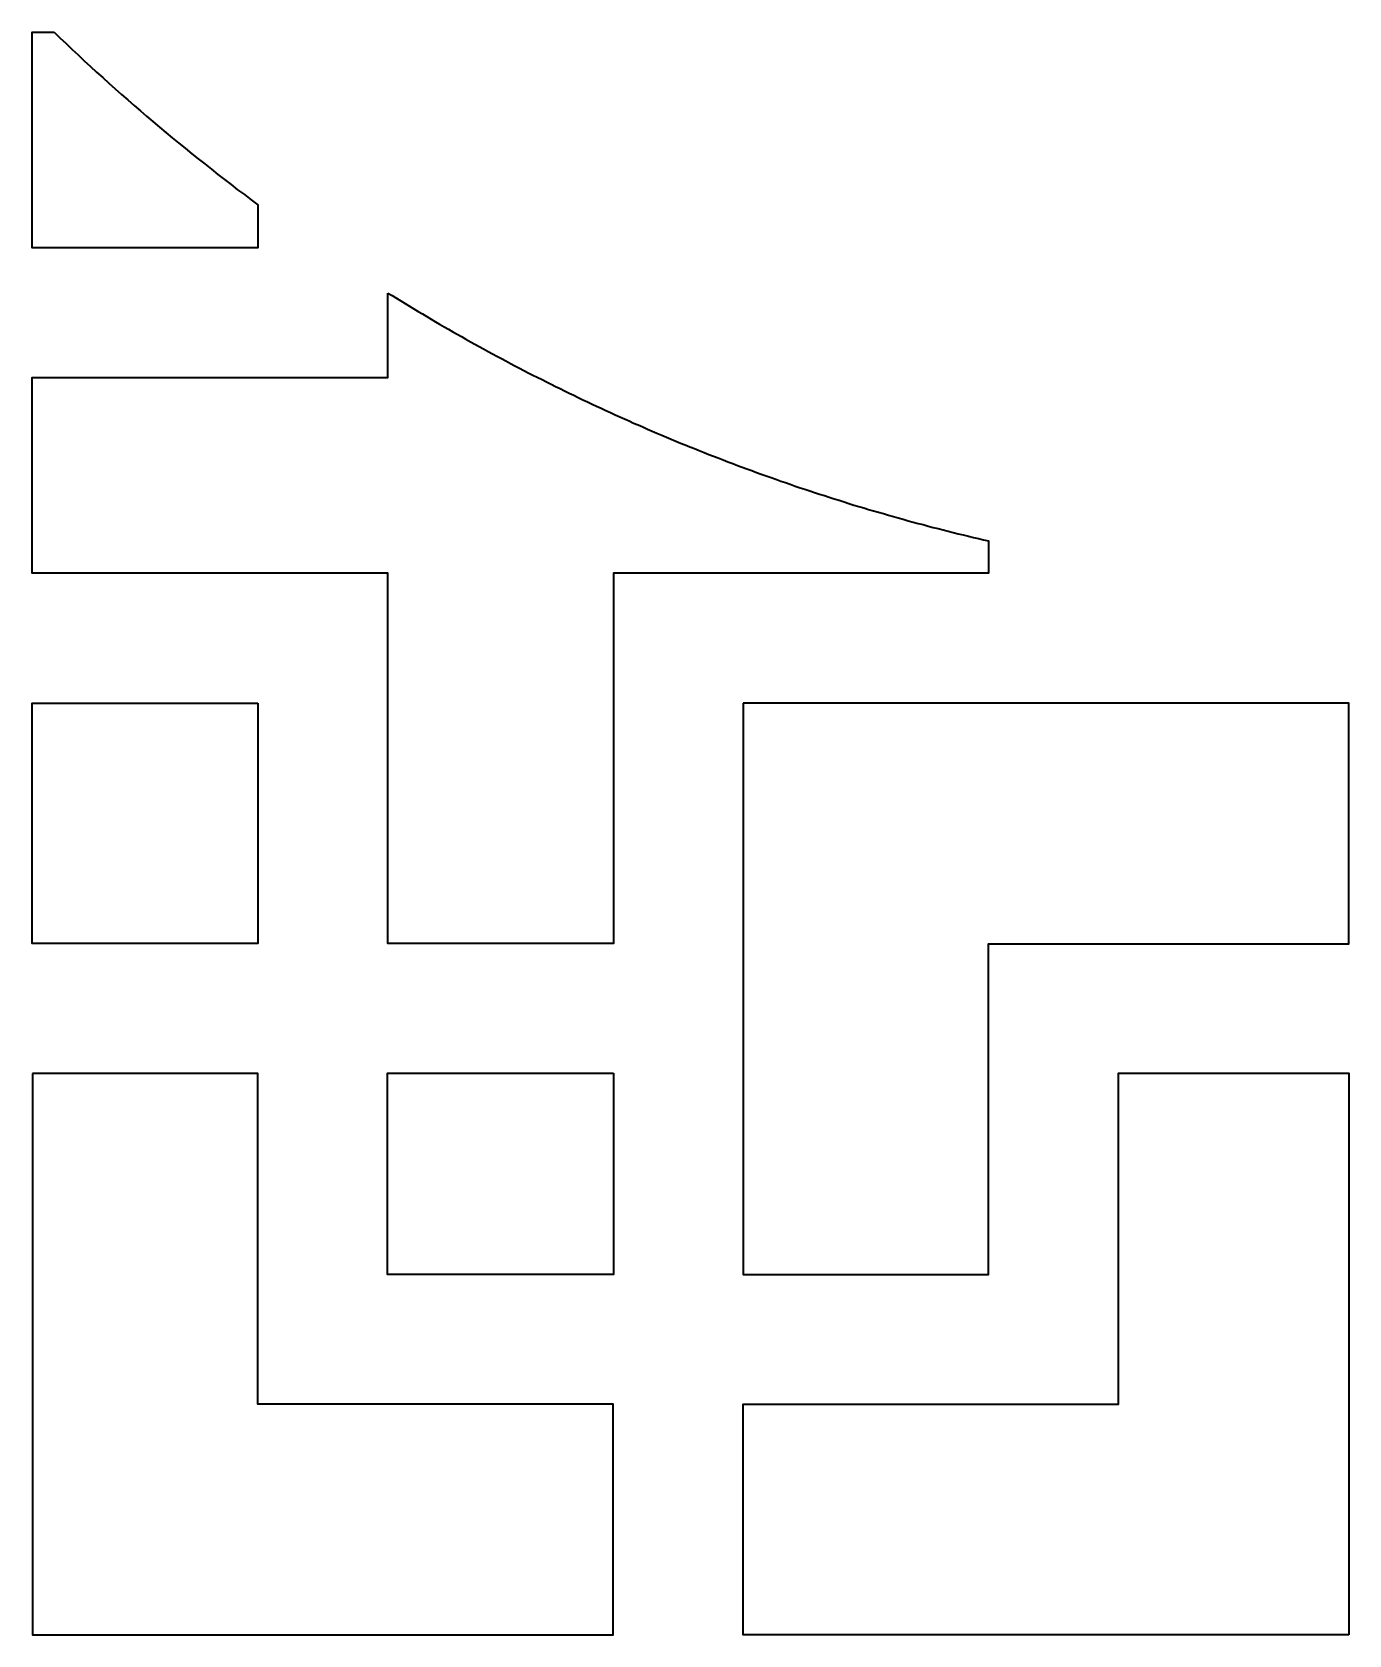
# Model space of a CAD drawing. Header units: centimetres. Extents: x 24 to 482, y -156 to 120.
# Drawn here: x 56.18 to 74.45, y -59.33 to -37.1 of the extents above; entities that cross this region are included whole.
import ezdxf

# ---------------------------------------------------------------- set-up
doc = ezdxf.new("R2010")
doc.units = ezdxf.units.CM
doc.header["$MEASUREMENT"] = 0
doc.layers.add('layer 1', color=7, linetype='Continuous')

msp = doc.modelspace()

# ---------------------------------------------------------------- linework, layer by layer
at = {"layer": 'layer 1', "color": 250, "lineweight": 35}
for points, knots in [([(56.48082, -37.09754), (56.48082, -37.09754), (56.17582, -37.09754), (56.17582, -37.09754), (56.17582, -37.09754), (56.17582, -37.09754), (56.17582, -40.09254), (56.17582, -40.09254), (56.17582, -40.09254), (56.17582, -40.09254), (59.30832, -40.09254), (59.30832, -40.09254), (59.30832, -40.09254), (59.30832, -40.09254), (59.30832, -39.49254), (59.30832, -39.49254), (59.30832, -39.49254), (59.30832, -39.49254), (59.30832, -39.49254), (59.30832, -39.49254), (59.30832, -39.49254), (59.30832, -39.49254), (59.21582, -39.42254), (59.21582, -39.42254), (59.21582, -39.42254), (59.21582, -39.42254), (59.12332, -39.35254), (59.12332, -39.35254), (59.12332, -39.35254), (59.12332, -39.35254), (59.02832, -39.28504), (59.02832, -39.28504), (59.02832, -39.28504), (59.02832, -39.28504), (58.93832, -39.21254), (58.93832, -39.21254), (58.93832, -39.21254), (58.93832, -39.21254), (58.84582, -39.14254), (58.84582, -39.14254), (58.84582, -39.14254), (58.84582, -39.14254), (58.75332, -39.07254), (58.75332, -39.07254), (58.75332, -39.07254), (58.75332, -39.07254), (58.66332, -39.00004), (58.66332, -39.00004), (58.66332, -39.00004), (58.66332, -39.00004), (58.57082, -38.92754), (58.57082, -38.92754), (58.57082, -38.92754), (58.57082, -38.92754), (58.48082, -38.85754), (58.48082, -38.85754), (58.48082, -38.85754), (58.48082, -38.85754), (58.39082, -38.78504), (58.39082, -38.78504), (58.39082, -38.78504), (58.39082, -38.78504), (58.29832, -38.71004), (58.29832, -38.71004), (58.29832, -38.71004), (58.29832, -38.71004), (58.21082, -38.63754), (58.21082, -38.63754), (58.21082, -38.63754), (58.21082, -38.63754), (58.12082, -38.56504), (58.12082, -38.56504), (58.12082, -38.56504), (58.12082, -38.56504), (58.03082, -38.49004), (58.03082, -38.49004), (58.03082, -38.49004), (58.03082, -38.49004), (57.94332, -38.41504), (57.94332, -38.41504), (57.94332, -38.41504), (57.94332, -38.41504), (57.85332, -38.34004), (57.85332, -38.34004), (57.85332, -38.34004), (57.85332, -38.34004), (57.76582, -38.26504), (57.76582, -38.26504), (57.76582, -38.26504), (57.76582, -38.26504), (57.67832, -38.19004), (57.67832, -38.19004), (57.67832, -38.19004), (57.67832, -38.19004), (57.59082, -38.11504), (57.59082, -38.11504), (57.59082, -38.11504), (57.59082, -38.11504), (57.50332, -38.03754), (57.50332, -38.03754), (57.50332, -38.03754), (57.50332, -38.03754), (57.41582, -37.96254), (57.41582, -37.96254), (57.41582, -37.96254), (57.41582, -37.96254), (57.32832, -37.88504), (57.32832, -37.88504), (57.32832, -37.88504), (57.32832, -37.88504), (57.24332, -37.80754), (57.24332, -37.80754), (57.24332, -37.80754), (57.24332, -37.80754), (57.15582, -37.73004), (57.15582, -37.73004), (57.15582, -37.73004), (57.15582, -37.73004), (57.07082, -37.65254), (57.07082, -37.65254), (57.07082, -37.65254), (57.07082, -37.65254), (56.98582, -37.57504), (56.98582, -37.57504), (56.98582, -37.57504), (56.98582, -37.57504), (56.90082, -37.49504), (56.90082, -37.49504), (56.90082, -37.49504), (56.90082, -37.49504), (56.81582, -37.41504), (56.81582, -37.41504), (56.81582, -37.41504), (56.81582, -37.41504), (56.73082, -37.33754), (56.73082, -37.33754), (56.73082, -37.33754), (56.73082, -37.33754), (56.64832, -37.25754), (56.64832, -37.25754), (56.64832, -37.25754), (56.64832, -37.25754), (56.56332, -37.17754), (56.56332, -37.17754), (56.56332, -37.17754), (56.56332, -37.17754), (56.48082, -37.09754), (56.48082, -37.09754)], [0, 0, 0, 0, 0.02631579, 0.02631579, 0.02631579, 0.02631579, 0.05263158, 0.05263158, 0.05263158, 0.05263158, 0.07894737, 0.07894737, 0.07894737, 0.07894737, 0.10526316, 0.10526316, 0.10526316, 0.10526316, 0.13157895, 0.13157895, 0.13157895, 0.13157895, 0.15789474, 0.15789474, 0.15789474, 0.15789474, 0.18421053, 0.18421053, 0.18421053, 0.18421053, 0.21052632, 0.21052632, 0.21052632, 0.21052632, 0.23684211, 0.23684211, 0.23684211, 0.23684211, 0.26315789, 0.26315789, 0.26315789, 0.26315789, 0.28947368, 0.28947368, 0.28947368, 0.28947368, 0.31578947, 0.31578947, 0.31578947, 0.31578947, 0.34210526, 0.34210526, 0.34210526, 0.34210526, 0.36842105, 0.36842105, 0.36842105, 0.36842105, 0.39473684, 0.39473684, 0.39473684, 0.39473684, 0.42105263, 0.42105263, 0.42105263, 0.42105263, 0.44736842, 0.44736842, 0.44736842, 0.44736842, 0.47368421, 0.47368421, 0.47368421, 0.47368421, 0.5, 0.5, 0.5, 0.5, 0.52631579, 0.52631579, 0.52631579, 0.52631579, 0.55263158, 0.55263158, 0.55263158, 0.55263158, 0.57894737, 0.57894737, 0.57894737, 0.57894737, 0.60526316, 0.60526316, 0.60526316, 0.60526316, 0.63157895, 0.63157895, 0.63157895, 0.63157895, 0.65789474, 0.65789474, 0.65789474, 0.65789474, 0.68421053, 0.68421053, 0.68421053, 0.68421053, 0.71052632, 0.71052632, 0.71052632, 0.71052632, 0.73684211, 0.73684211, 0.73684211, 0.73684211, 0.76315789, 0.76315789, 0.76315789, 0.76315789, 0.78947368, 0.78947368, 0.78947368, 0.78947368, 0.81578947, 0.81578947, 0.81578947, 0.81578947, 0.84210526, 0.84210526, 0.84210526, 0.84210526, 0.86842105, 0.86842105, 0.86842105, 0.86842105, 0.89473684, 0.89473684, 0.89473684, 0.89473684, 0.92105263, 0.92105263, 0.92105263, 0.92105263, 0.94736842, 0.94736842, 0.94736842, 0.94736842, 1, 1, 1, 1]), ([(61.11332, -40.71754), (61.11332, -40.71754), (61.11332, -41.89004), (61.11332, -41.89004), (61.11332, -41.89004), (61.11332, -41.89004), (56.17582, -41.89004), (56.17582, -41.89004), (56.17582, -41.89004), (56.17582, -41.89004), (56.17582, -44.60254), (56.17582, -44.60254), (56.17582, -44.60254), (56.17582, -44.60254), (61.11332, -44.60254), (61.11332, -44.60254), (61.11332, -44.60254), (61.11332, -44.60254), (61.11332, -49.74004), (61.11332, -49.74004), (61.11332, -49.74004), (61.11332, -49.74004), (64.24082, -49.74004), (64.24082, -49.74004), (64.24082, -49.74004), (64.24082, -49.74004), (64.24082, -44.60254), (64.24082, -44.60254), (64.24082, -44.60254), (64.24082, -44.60254), (69.44581, -44.60254), (69.44581, -44.60254), (69.44581, -44.60254), (69.44581, -44.60254), (69.44581, -44.15504), (69.44581, -44.15504), (69.44581, -44.15504), (69.44581, -44.15504), (69.44581, -44.15504), (69.44581, -44.15504), (69.44581, -44.15504), (69.44581, -44.15504), (69.37582, -44.14004), (69.37582, -44.14004), (69.37582, -44.14004), (69.37582, -44.14004), (69.30581, -44.12254), (69.30581, -44.12254), (69.30581, -44.12254), (69.30581, -44.12254), (69.23582, -44.10754), (69.23582, -44.10754), (69.23582, -44.10754), (69.23582, -44.10754), (69.16581, -44.09004), (69.16581, -44.09004), (69.16581, -44.09004), (69.16581, -44.09004), (69.09582, -44.07254), (69.09582, -44.07254), (69.09582, -44.07254), (69.09582, -44.07254), (69.02582, -44.05504), (69.02582, -44.05504), (69.02582, -44.05504), (69.02582, -44.05504), (68.95582, -44.03754), (68.95582, -44.03754), (68.95582, -44.03754), (68.95582, -44.03754), (68.88582, -44.02004), (68.88582, -44.02004), (68.88582, -44.02004), (68.88582, -44.02004), (68.81582, -44.00254), (68.81582, -44.00254), (68.81582, -44.00254), (68.81582, -44.00254), (68.74831, -43.98504), (68.74831, -43.98504), (68.74831, -43.98504), (68.74831, -43.98504), (68.67832, -43.96754), (68.67832, -43.96754), (68.67832, -43.96754), (68.67832, -43.96754), (68.60832, -43.95004), (68.60832, -43.95004), (68.60832, -43.95004), (68.60832, -43.95004), (68.53832, -43.93004), (68.53832, -43.93004), (68.53832, -43.93004), (68.53832, -43.93004), (68.47081, -43.91254), (68.47081, -43.91254), (68.47081, -43.91254), (68.47081, -43.91254), (68.40082, -43.89504), (68.40082, -43.89504), (68.40082, -43.89504), (68.40082, -43.89504), (68.33082, -43.87504), (68.33082, -43.87504), (68.33082, -43.87504), (68.33082, -43.87504), (68.26332, -43.85504), (68.26332, -43.85504), (68.26332, -43.85504), (68.26332, -43.85504), (68.19331, -43.83754), (68.19331, -43.83754), (68.19331, -43.83754), (68.19331, -43.83754), (68.12582, -43.81754), (68.12582, -43.81754), (68.12582, -43.81754), (68.12582, -43.81754), (68.05581, -43.79754), (68.05581, -43.79754), (68.05581, -43.79754), (68.05581, -43.79754), (67.98832, -43.77754), (67.98832, -43.77754), (67.98832, -43.77754), (67.98832, -43.77754), (67.91832, -43.75754), (67.91832, -43.75754), (67.91832, -43.75754), (67.91832, -43.75754), (67.85082, -43.73754), (67.85082, -43.73754), (67.85082, -43.73754), (67.85082, -43.73754), (67.78082, -43.71754), (67.78082, -43.71754), (67.78082, -43.71754), (67.78082, -43.71754), (67.71332, -43.69754), (67.71332, -43.69754), (67.71332, -43.69754), (67.71332, -43.69754), (67.64582, -43.67754), (67.64582, -43.67754), (67.64582, -43.67754), (67.64582, -43.67754), (67.57582, -43.65754), (67.57582, -43.65754), (67.57582, -43.65754), (67.57582, -43.65754), (67.50832, -43.63504), (67.50832, -43.63504), (67.50832, -43.63504), (67.50832, -43.63504), (67.44081, -43.61504), (67.44081, -43.61504), (67.44081, -43.61504), (67.44081, -43.61504), (67.37332, -43.59254), (67.37332, -43.59254), (67.37332, -43.59254), (67.37332, -43.59254), (67.30582, -43.57254), (67.30582, -43.57254), (67.30582, -43.57254), (67.30582, -43.57254), (67.23582, -43.55004), (67.23582, -43.55004), (67.23582, -43.55004), (67.23582, -43.55004), (67.16832, -43.52754), (67.16832, -43.52754), (67.16832, -43.52754), (67.16832, -43.52754), (67.10082, -43.50504), (67.10082, -43.50504), (67.10082, -43.50504), (67.10082, -43.50504), (67.03332, -43.48504), (67.03332, -43.48504), (67.03332, -43.48504), (67.03332, -43.48504), (66.96582, -43.46254), (66.96582, -43.46254), (66.96582, -43.46254), (66.96582, -43.46254), (66.89832, -43.44004), (66.89832, -43.44004), (66.89832, -43.44004), (66.89832, -43.44004), (66.83082, -43.41754), (66.83082, -43.41754), (66.83082, -43.41754), (66.83082, -43.41754), (66.76332, -43.39504), (66.76332, -43.39504), (66.76332, -43.39504), (66.76332, -43.39504), (66.69582, -43.37004), (66.69582, -43.37004), (66.69582, -43.37004), (66.69582, -43.37004), (66.62832, -43.34754), (66.62832, -43.34754), (66.62832, -43.34754), (66.62832, -43.34754), (66.56332, -43.32504), (66.56332, -43.32504), (66.56332, -43.32504), (66.56332, -43.32504), (66.49582, -43.30004), (66.49582, -43.30004), (66.49582, -43.30004), (66.49582, -43.30004), (66.42831, -43.27754), (66.42831, -43.27754), (66.42831, -43.27754), (66.42831, -43.27754), (66.36082, -43.25254), (66.36082, -43.25254), (66.36082, -43.25254), (66.36082, -43.25254), (66.29332, -43.23004), (66.29332, -43.23004), (66.29332, -43.23004), (66.29332, -43.23004), (66.22831, -43.20504), (66.22831, -43.20504), (66.22831, -43.20504), (66.22831, -43.20504), (66.16082, -43.18004), (66.16082, -43.18004), (66.16082, -43.18004), (66.16082, -43.18004), (66.09332, -43.15754), (66.09332, -43.15754), (66.09332, -43.15754), (66.09332, -43.15754), (66.02832, -43.13254), (66.02832, -43.13254), (66.02832, -43.13254), (66.02832, -43.13254), (65.96082, -43.10754), (65.96082, -43.10754), (65.96082, -43.10754), (65.96082, -43.10754), (65.89582, -43.08254), (65.89582, -43.08254), (65.89582, -43.08254), (65.89582, -43.08254), (65.82832, -43.05754), (65.82832, -43.05754), (65.82832, -43.05754), (65.82832, -43.05754), (65.76332, -43.03254), (65.76332, -43.03254), (65.76332, -43.03254), (65.76332, -43.03254), (65.69582, -43.00504), (65.69582, -43.00504), (65.69582, -43.00504), (65.69582, -43.00504), (65.63082, -42.98004), (65.63082, -42.98004), (65.63082, -42.98004), (65.63082, -42.98004), (65.56582, -42.95504), (65.56582, -42.95504), (65.56582, -42.95504), (65.56582, -42.95504), (65.49832, -42.92754), (65.49832, -42.92754), (65.49832, -42.92754), (65.49832, -42.92754), (65.43332, -42.90254), (65.43332, -42.90254), (65.43332, -42.90254), (65.43332, -42.90254), (65.36832, -42.87504), (65.36832, -42.87504), (65.36832, -42.87504), (65.36832, -42.87504), (65.30332, -42.85004), (65.30332, -42.85004), (65.30332, -42.85004), (65.30332, -42.85004), (65.23581, -42.82254), (65.23581, -42.82254), (65.23581, -42.82254), (65.23581, -42.82254), (65.17082, -42.79754), (65.17082, -42.79754), (65.17082, -42.79754), (65.17082, -42.79754), (65.10582, -42.77004), (65.10582, -42.77004), (65.10582, -42.77004), (65.10582, -42.77004), (65.04082, -42.74254), (65.04082, -42.74254), (65.04082, -42.74254), (65.04082, -42.74254), (64.97582, -42.71504), (64.97582, -42.71504), (64.97582, -42.71504), (64.97582, -42.71504), (64.91082, -42.68754), (64.91082, -42.68754), (64.91082, -42.68754), (64.91082, -42.68754), (64.84582, -42.66004), (64.84582, -42.66004), (64.84582, -42.66004), (64.84582, -42.66004), (64.78081, -42.63254), (64.78081, -42.63254), (64.78081, -42.63254), (64.78081, -42.63254), (64.71582, -42.60504), (64.71582, -42.60504), (64.71582, -42.60504), (64.71582, -42.60504), (64.65082, -42.57504), (64.65082, -42.57504), (64.65082, -42.57504), (64.65082, -42.57504), (64.58582, -42.54754), (64.58582, -42.54754), (64.58582, -42.54754), (64.58582, -42.54754), (64.52082, -42.52004), (64.52082, -42.52004), (64.52082, -42.52004), (64.52082, -42.52004), (64.45832, -42.49004), (64.45832, -42.49004), (64.45832, -42.49004), (64.45832, -42.49004), (64.39332, -42.46254), (64.39332, -42.46254), (64.39332, -42.46254), (64.39332, -42.46254), (64.32832, -42.43254), (64.32832, -42.43254), (64.32832, -42.43254), (64.32832, -42.43254), (64.26581, -42.40504), (64.26581, -42.40504), (64.26581, -42.40504), (64.26581, -42.40504), (64.20082, -42.37504), (64.20082, -42.37504), (64.20082, -42.37504), (64.20082, -42.37504), (64.13582, -42.34504), (64.13582, -42.34504), (64.13582, -42.34504), (64.13582, -42.34504), (64.07332, -42.31504), (64.07332, -42.31504), (64.07332, -42.31504), (64.07332, -42.31504), (64.00831, -42.28754), (64.00831, -42.28754), (64.00831, -42.28754), (64.00831, -42.28754), (63.94581, -42.25754), (63.94581, -42.25754), (63.94581, -42.25754), (63.94581, -42.25754), (63.88082, -42.22754), (63.88082, -42.22754), (63.88082, -42.22754), (63.88082, -42.22754), (63.81832, -42.19754), (63.81832, -42.19754), (63.81832, -42.19754), (63.81832, -42.19754), (63.75332, -42.16504), (63.75332, -42.16504), (63.75332, -42.16504), (63.75332, -42.16504), (63.69081, -42.13504), (63.69081, -42.13504), (63.69081, -42.13504), (63.69081, -42.13504), (63.62831, -42.10504), (63.62831, -42.10504), (63.62831, -42.10504), (63.62831, -42.10504), (63.56332, -42.07504), (63.56332, -42.07504), (63.56332, -42.07504), (63.56332, -42.07504), (63.50082, -42.04254), (63.50082, -42.04254), (63.50082, -42.04254), (63.50082, -42.04254), (63.43832, -42.01254), (63.43832, -42.01254), (63.43832, -42.01254), (63.43832, -42.01254), (63.37582, -41.98004), (63.37582, -41.98004), (63.37582, -41.98004), (63.37582, -41.98004), (63.31331, -41.95004), (63.31331, -41.95004), (63.31331, -41.95004), (63.31331, -41.95004), (63.25082, -41.91754), (63.25082, -41.91754), (63.25082, -41.91754), (63.25082, -41.91754), (63.18582, -41.88504), (63.18582, -41.88504), (63.18582, -41.88504), (63.18582, -41.88504), (63.12332, -41.85504), (63.12332, -41.85504), (63.12332, -41.85504), (63.12332, -41.85504), (63.06082, -41.82254), (63.06082, -41.82254), (63.06082, -41.82254), (63.06082, -41.82254), (62.99832, -41.79004), (62.99832, -41.79004), (62.99832, -41.79004), (62.99832, -41.79004), (62.93832, -41.75754), (62.93832, -41.75754), (62.93832, -41.75754), (62.93832, -41.75754), (62.87582, -41.72504), (62.87582, -41.72504), (62.87582, -41.72504), (62.87582, -41.72504), (62.81332, -41.69254), (62.81332, -41.69254), (62.81332, -41.69254), (62.81332, -41.69254), (62.75082, -41.66004), (62.75082, -41.66004), (62.75082, -41.66004), (62.75082, -41.66004), (62.68832, -41.62754), (62.68832, -41.62754), (62.68832, -41.62754), (62.68832, -41.62754), (62.62582, -41.59254), (62.62582, -41.59254), (62.62582, -41.59254), (62.62582, -41.59254), (62.56582, -41.56004), (62.56582, -41.56004), (62.56582, -41.56004), (62.56582, -41.56004), (62.50332, -41.52754), (62.50332, -41.52754), (62.50332, -41.52754), (62.50332, -41.52754), (62.44082, -41.49254), (62.44082, -41.49254), (62.44082, -41.49254), (62.44082, -41.49254), (62.38082, -41.46004), (62.38082, -41.46004), (62.38082, -41.46004), (62.38082, -41.46004), (62.31832, -41.42504), (62.31832, -41.42504), (62.31832, -41.42504), (62.31832, -41.42504), (62.25832, -41.39254), (62.25832, -41.39254), (62.25832, -41.39254), (62.25832, -41.39254), (62.19582, -41.35754), (62.19582, -41.35754), (62.19582, -41.35754), (62.19582, -41.35754), (62.13582, -41.32254), (62.13582, -41.32254), (62.13582, -41.32254), (62.13582, -41.32254), (62.07582, -41.28754), (62.07582, -41.28754), (62.07582, -41.28754), (62.07582, -41.28754), (62.01332, -41.25504), (62.01332, -41.25504), (62.01332, -41.25504), (62.01332, -41.25504), (61.95332, -41.22004), (61.95332, -41.22004), (61.95332, -41.22004), (61.95332, -41.22004), (61.89332, -41.18504), (61.89332, -41.18504), (61.89332, -41.18504), (61.89332, -41.18504), (61.83082, -41.15004), (61.83082, -41.15004), (61.83082, -41.15004), (61.83082, -41.15004), (61.77082, -41.11504), (61.77082, -41.11504), (61.77082, -41.11504), (61.77082, -41.11504), (61.71082, -41.07754), (61.71082, -41.07754), (61.71082, -41.07754), (61.71082, -41.07754), (61.65082, -41.04254), (61.65082, -41.04254), (61.65082, -41.04254), (61.65082, -41.04254), (61.59082, -41.00754), (61.59082, -41.00754), (61.59082, -41.00754), (61.59082, -41.00754), (61.53082, -40.97254), (61.53082, -40.97254), (61.53082, -40.97254), (61.53082, -40.97254), (61.47082, -40.93504), (61.47082, -40.93504), (61.47082, -40.93504), (61.47082, -40.93504), (61.41082, -40.90004), (61.41082, -40.90004), (61.41082, -40.90004), (61.41082, -40.90004), (61.35082, -40.86254), (61.35082, -40.86254), (61.35082, -40.86254), (61.35082, -40.86254), (61.29082, -40.82754), (61.29082, -40.82754), (61.29082, -40.82754), (61.29082, -40.82754), (61.23082, -40.79004), (61.23082, -40.79004), (61.23082, -40.79004), (61.23082, -40.79004), (61.17082, -40.75254), (61.17082, -40.75254), (61.17082, -40.75254), (61.17082, -40.75254), (61.11332, -40.71754), (61.11332, -40.71754)], [0, 0, 0, 0, 0.00719424, 0.00719424, 0.00719424, 0.00719424, 0.01438849, 0.01438849, 0.01438849, 0.01438849, 0.02158273, 0.02158273, 0.02158273, 0.02158273, 0.02877698, 0.02877698, 0.02877698, 0.02877698, 0.03597122, 0.03597122, 0.03597122, 0.03597122, 0.04316547, 0.04316547, 0.04316547, 0.04316547, 0.05035971, 0.05035971, 0.05035971, 0.05035971, 0.05755396, 0.05755396, 0.05755396, 0.05755396, 0.0647482, 0.0647482, 0.0647482, 0.0647482, 0.07194245, 0.07194245, 0.07194245, 0.07194245, 0.07913669, 0.07913669, 0.07913669, 0.07913669, 0.08633094, 0.08633094, 0.08633094, 0.08633094, 0.09352518, 0.09352518, 0.09352518, 0.09352518, 0.10071942, 0.10071942, 0.10071942, 0.10071942, 0.10791367, 0.10791367, 0.10791367, 0.10791367, 0.11510791, 0.11510791, 0.11510791, 0.11510791, 0.12230216, 0.12230216, 0.12230216, 0.12230216, 0.1294964, 0.1294964, 0.1294964, 0.1294964, 0.13669065, 0.13669065, 0.13669065, 0.13669065, 0.14388489, 0.14388489, 0.14388489, 0.14388489, 0.15107914, 0.15107914, 0.15107914, 0.15107914, 0.15827338, 0.15827338, 0.15827338, 0.15827338, 0.16546763, 0.16546763, 0.16546763, 0.16546763, 0.17266187, 0.17266187, 0.17266187, 0.17266187, 0.17985612, 0.17985612, 0.17985612, 0.17985612, 0.18705036, 0.18705036, 0.18705036, 0.18705036, 0.1942446, 0.1942446, 0.1942446, 0.1942446, 0.20143885, 0.20143885, 0.20143885, 0.20143885, 0.20863309, 0.20863309, 0.20863309, 0.20863309, 0.21582734, 0.21582734, 0.21582734, 0.21582734, 0.22302158, 0.22302158, 0.22302158, 0.22302158, 0.23021583, 0.23021583, 0.23021583, 0.23021583, 0.23741007, 0.23741007, 0.23741007, 0.23741007, 0.24460432, 0.24460432, 0.24460432, 0.24460432, 0.25179856, 0.25179856, 0.25179856, 0.25179856, 0.25899281, 0.25899281, 0.25899281, 0.25899281, 0.26618705, 0.26618705, 0.26618705, 0.26618705, 0.27338129, 0.27338129, 0.27338129, 0.27338129, 0.28057554, 0.28057554, 0.28057554, 0.28057554, 0.28776978, 0.28776978, 0.28776978, 0.28776978, 0.29496403, 0.29496403, 0.29496403, 0.29496403, 0.30215827, 0.30215827, 0.30215827, 0.30215827, 0.30935252, 0.30935252, 0.30935252, 0.30935252, 0.31654676, 0.31654676, 0.31654676, 0.31654676, 0.32374101, 0.32374101, 0.32374101, 0.32374101, 0.33093525, 0.33093525, 0.33093525, 0.33093525, 0.3381295, 0.3381295, 0.3381295, 0.3381295, 0.34532374, 0.34532374, 0.34532374, 0.34532374, 0.35251799, 0.35251799, 0.35251799, 0.35251799, 0.35971223, 0.35971223, 0.35971223, 0.35971223, 0.36690647, 0.36690647, 0.36690647, 0.36690647, 0.37410072, 0.37410072, 0.37410072, 0.37410072, 0.38129496, 0.38129496, 0.38129496, 0.38129496, 0.38848921, 0.38848921, 0.38848921, 0.38848921, 0.39568345, 0.39568345, 0.39568345, 0.39568345, 0.4028777, 0.4028777, 0.4028777, 0.4028777, 0.41007194, 0.41007194, 0.41007194, 0.41007194, 0.41726619, 0.41726619, 0.41726619, 0.41726619, 0.42446043, 0.42446043, 0.42446043, 0.42446043, 0.43165468, 0.43165468, 0.43165468, 0.43165468, 0.43884892, 0.43884892, 0.43884892, 0.43884892, 0.44604317, 0.44604317, 0.44604317, 0.44604317, 0.45323741, 0.45323741, 0.45323741, 0.45323741, 0.46043165, 0.46043165, 0.46043165, 0.46043165, 0.4676259, 0.4676259, 0.4676259, 0.4676259, 0.47482014, 0.47482014, 0.47482014, 0.47482014, 0.48201439, 0.48201439, 0.48201439, 0.48201439, 0.48920863, 0.48920863, 0.48920863, 0.48920863, 0.49640288, 0.49640288, 0.49640288, 0.49640288, 0.50359712, 0.50359712, 0.50359712, 0.50359712, 0.51079137, 0.51079137, 0.51079137, 0.51079137, 0.51798561, 0.51798561, 0.51798561, 0.51798561, 0.52517986, 0.52517986, 0.52517986, 0.52517986, 0.5323741, 0.5323741, 0.5323741, 0.5323741, 0.53956835, 0.53956835, 0.53956835, 0.53956835, 0.54676259, 0.54676259, 0.54676259, 0.54676259, 0.55395683, 0.55395683, 0.55395683, 0.55395683, 0.56115108, 0.56115108, 0.56115108, 0.56115108, 0.56834532, 0.56834532, 0.56834532, 0.56834532, 0.57553957, 0.57553957, 0.57553957, 0.57553957, 0.58273381, 0.58273381, 0.58273381, 0.58273381, 0.58992806, 0.58992806, 0.58992806, 0.58992806, 0.5971223, 0.5971223, 0.5971223, 0.5971223, 0.60431655, 0.60431655, 0.60431655, 0.60431655, 0.61151079, 0.61151079, 0.61151079, 0.61151079, 0.61870504, 0.61870504, 0.61870504, 0.61870504, 0.62589928, 0.62589928, 0.62589928, 0.62589928, 0.63309353, 0.63309353, 0.63309353, 0.63309353, 0.64028777, 0.64028777, 0.64028777, 0.64028777, 0.64748201, 0.64748201, 0.64748201, 0.64748201, 0.65467626, 0.65467626, 0.65467626, 0.65467626, 0.6618705, 0.6618705, 0.6618705, 0.6618705, 0.66906475, 0.66906475, 0.66906475, 0.66906475, 0.67625899, 0.67625899, 0.67625899, 0.67625899, 0.68345324, 0.68345324, 0.68345324, 0.68345324, 0.69064748, 0.69064748, 0.69064748, 0.69064748, 0.69784173, 0.69784173, 0.69784173, 0.69784173, 0.70503597, 0.70503597, 0.70503597, 0.70503597, 0.71223022, 0.71223022, 0.71223022, 0.71223022, 0.71942446, 0.71942446, 0.71942446, 0.71942446, 0.72661871, 0.72661871, 0.72661871, 0.72661871, 0.73381295, 0.73381295, 0.73381295, 0.73381295, 0.74100719, 0.74100719, 0.74100719, 0.74100719, 0.74820144, 0.74820144, 0.74820144, 0.74820144, 0.75539568, 0.75539568, 0.75539568, 0.75539568, 0.76258993, 0.76258993, 0.76258993, 0.76258993, 0.76978417, 0.76978417, 0.76978417, 0.76978417, 0.77697842, 0.77697842, 0.77697842, 0.77697842, 0.78417266, 0.78417266, 0.78417266, 0.78417266, 0.79136691, 0.79136691, 0.79136691, 0.79136691, 0.79856115, 0.79856115, 0.79856115, 0.79856115, 0.8057554, 0.8057554, 0.8057554, 0.8057554, 0.81294964, 0.81294964, 0.81294964, 0.81294964, 0.82014388, 0.82014388, 0.82014388, 0.82014388, 0.82733813, 0.82733813, 0.82733813, 0.82733813, 0.83453237, 0.83453237, 0.83453237, 0.83453237, 0.84172662, 0.84172662, 0.84172662, 0.84172662, 0.84892086, 0.84892086, 0.84892086, 0.84892086, 0.85611511, 0.85611511, 0.85611511, 0.85611511, 0.86330935, 0.86330935, 0.86330935, 0.86330935, 0.8705036, 0.8705036, 0.8705036, 0.8705036, 0.87769784, 0.87769784, 0.87769784, 0.87769784, 0.88489209, 0.88489209, 0.88489209, 0.88489209, 0.89208633, 0.89208633, 0.89208633, 0.89208633, 0.89928058, 0.89928058, 0.89928058, 0.89928058, 0.90647482, 0.90647482, 0.90647482, 0.90647482, 0.91366906, 0.91366906, 0.91366906, 0.91366906, 0.92086331, 0.92086331, 0.92086331, 0.92086331, 0.92805755, 0.92805755, 0.92805755, 0.92805755, 0.9352518, 0.9352518, 0.9352518, 0.9352518, 0.94244604, 0.94244604, 0.94244604, 0.94244604, 0.94964029, 0.94964029, 0.94964029, 0.94964029, 0.95683453, 0.95683453, 0.95683453, 0.95683453, 0.96402878, 0.96402878, 0.96402878, 0.96402878, 0.97122302, 0.97122302, 0.97122302, 0.97122302, 0.97841727, 0.97841727, 0.97841727, 0.97841727, 0.98561151, 0.98561151, 0.98561151, 0.98561151, 1, 1, 1, 1]), ([(59.30832, -46.40504), (59.30832, -46.40504), (56.17582, -46.40504), (56.17582, -46.40504), (56.17582, -46.40504), (56.17582, -46.40504), (56.17582, -49.73753), (56.17582, -49.73753), (56.17582, -49.73753), (56.17582, -49.73753), (59.30832, -49.73753), (59.30832, -49.73753), (59.30832, -49.73753), (59.30832, -49.73753), (59.30832, -46.40504), (59.30832, -46.40504)], [0, 0, 0, 0, 0.2, 0.2, 0.2, 0.2, 0.4, 0.4, 0.4, 0.4, 0.6, 0.6, 0.6, 0.6, 1, 1, 1, 1]), ([(66.04332, -46.40504), (66.04332, -46.40504), (74.44582, -46.40504), (74.44582, -46.40504), (74.44582, -46.40504), (74.44582, -46.40504), (74.44582, -49.74254), (74.44582, -49.74254), (74.44582, -49.74254), (74.44582, -49.74254), (69.44581, -49.74254), (69.44581, -49.74254), (69.44581, -49.74254), (69.44581, -49.74254), (69.44581, -54.33003), (69.44581, -54.33003), (69.44581, -54.33003), (69.44581, -54.33003), (66.04332, -54.33003), (66.04332, -54.33003), (66.04332, -54.33003), (66.04332, -54.33003), (66.04332, -46.40504), (66.04332, -46.40504)], [0, 0, 0, 0, 0.14285714, 0.14285714, 0.14285714, 0.14285714, 0.28571429, 0.28571429, 0.28571429, 0.28571429, 0.42857143, 0.42857143, 0.42857143, 0.42857143, 0.57142857, 0.57142857, 0.57142857, 0.57142857, 0.71428571, 0.71428571, 0.71428571, 0.71428571, 1, 1, 1, 1]), ([(56.18082, -51.54254), (56.18082, -51.54254), (59.30832, -51.54254), (59.30832, -51.54254), (59.30832, -51.54254), (59.30832, -51.54254), (59.30832, -56.13004), (59.30832, -56.13004), (59.30832, -56.13004), (59.30832, -56.13004), (64.23832, -56.13004), (64.23832, -56.13004), (64.23832, -56.13004), (64.23832, -56.13004), (64.23832, -59.33003), (64.23832, -59.33003), (64.23832, -59.33003), (64.23832, -59.33003), (56.18082, -59.33003), (56.18082, -59.33003), (56.18082, -59.33003), (56.18082, -59.33003), (56.18082, -51.54254), (56.18082, -51.54254)], [0, 0, 0, 0, 0.14285714, 0.14285714, 0.14285714, 0.14285714, 0.28571429, 0.28571429, 0.28571429, 0.28571429, 0.42857143, 0.42857143, 0.42857143, 0.42857143, 0.57142857, 0.57142857, 0.57142857, 0.57142857, 0.71428571, 0.71428571, 0.71428571, 0.71428571, 1, 1, 1, 1]), ([(64.24082, -51.54004), (64.24082, -51.54004), (61.10832, -51.54004), (61.10832, -51.54004), (61.10832, -51.54004), (61.10832, -51.54004), (61.10832, -54.33003), (61.10832, -54.33003), (61.10832, -54.33003), (61.10832, -54.33003), (64.24082, -54.33003), (64.24082, -54.33003), (64.24082, -54.33003), (64.24082, -54.33003), (64.24082, -51.54004), (64.24082, -51.54004)], [0, 0, 0, 0, 0.2, 0.2, 0.2, 0.2, 0.4, 0.4, 0.4, 0.4, 0.6, 0.6, 0.6, 0.6, 1, 1, 1, 1]), ([(74.44582, -59.33003), (74.44582, -59.33003), (74.44582, -51.54004), (74.44582, -51.54004), (74.44582, -51.54004), (74.44582, -51.54004), (71.24832, -51.54004), (71.24832, -51.54004), (71.24832, -51.54004), (71.24832, -51.54004), (71.24832, -56.13004), (71.24832, -56.13004), (71.24832, -56.13004), (71.24832, -56.13004), (66.04082, -56.13004), (66.04082, -56.13004), (66.04082, -56.13004), (66.04082, -56.13004), (66.04082, -59.33003), (66.04082, -59.33003), (66.04082, -59.33003), (66.04082, -59.33003), (74.44582, -59.33003), (74.44582, -59.33003)], [0, 0, 0, 0, 0.14285714, 0.14285714, 0.14285714, 0.14285714, 0.28571429, 0.28571429, 0.28571429, 0.28571429, 0.42857143, 0.42857143, 0.42857143, 0.42857143, 0.57142857, 0.57142857, 0.57142857, 0.57142857, 0.71428571, 0.71428571, 0.71428571, 0.71428571, 1, 1, 1, 1])]:
    msp.add_open_spline(points, degree=3, knots=knots, dxfattribs=at)

doc.saveas('drawing.dxf')
